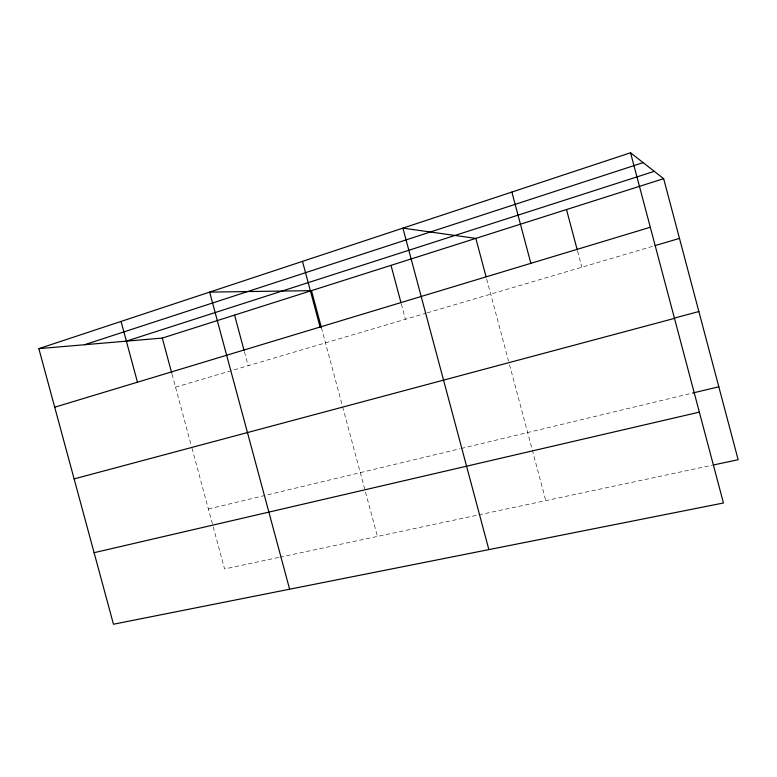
<?xml version="1.0" encoding="UTF-8"?>
<svg xmlns="http://www.w3.org/2000/svg" width="777" height="777" viewBox="0 0 777 777"><rect width="100%" height="100%" fill="white"/><g stroke="black" fill="none" stroke-linecap="round" stroke-linejoin="round"><path stroke-width="0.58" stroke-dasharray="3.88 2.91" d="M175.534 387.131L426.175 313.16M427.331 312.82L653.913 245.95M208.401 509.013L459.955 448.766M461.12 448.494L692.919 392.977M278.632 557.449L224.563 568.949L191.725 447.193M279.807 557.196L477.69 515.112M478.865 514.86L712.091 465.268M321.435 327.787L342.016 404.496M342.647 406.818L377.428 536.441M244.464 351.894L248.174 365.685M172.067 374.281L191.414 446.037M486.674 279.021L508.595 361.188M509.527 364.685L545.804 500.631M401.359 304.04L405.429 319.279M577.554 251.078L581.847 267.22"/><path stroke-width="1.17" d="M630.545 152.778L723.455 502.991L113.471 624.222L38.85 348.64L630.545 152.778L663.655 178.671L738.15 459.722L713.276 465.015M84.567 344.726L643.133 162.636M126.253 341.161L654.273 171.338M38.85 348.64L162.296 338.073L663.655 178.671M54.711 407.206L650.3 227.243M655.069 245.61L679.486 238.403M674.31 318.104L698.873 311.528M74.126 478.904L674.475 318.385M692.919 392.977L718.812 386.781M94.104 552.69L699.349 412.14M121.047 321.425L137.461 382.206M321.435 327.787L311.47 290.647L209.644 292.103L289.627 589.209M302.486 261.373L320.095 327.02M234.567 315.103L244.153 350.738M162.296 338.073L171.746 373.115M511.878 192.065L530.866 263.335M486.052 276.699L475.835 238.393L402.904 228.127L488.869 549.611M391.006 265.365L401.039 302.865M566.511 209.557L577.243 249.922"/></g></svg>
